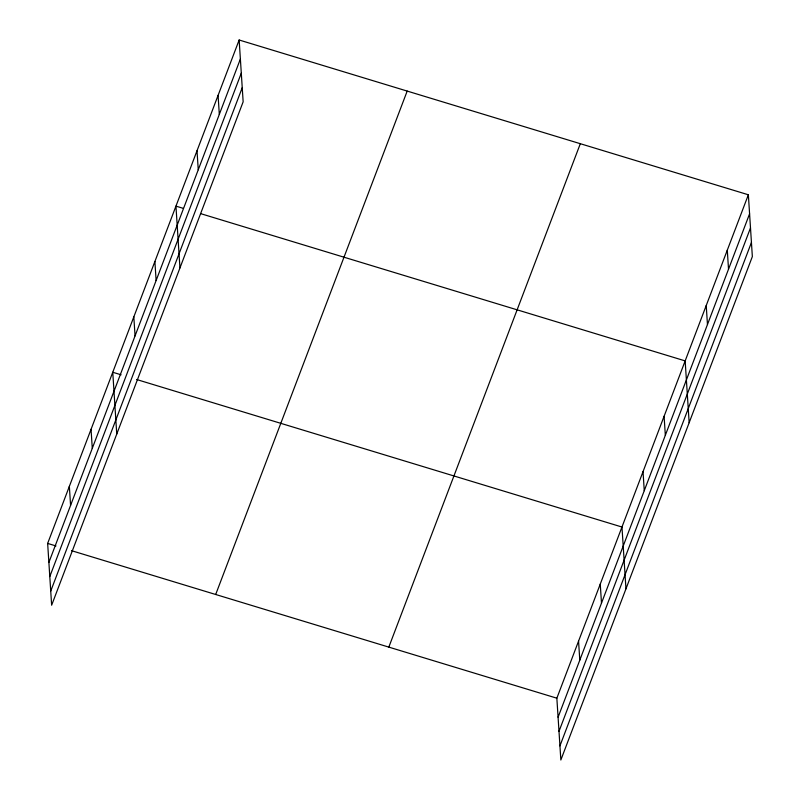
<?xml version="1.0" encoding="UTF-8"?>
<svg xmlns="http://www.w3.org/2000/svg" width="800" height="800" viewBox="0 0 800 800"><rect width="100%" height="100%" fill="white"/><g stroke="black" fill="none" stroke-linecap="round" stroke-linejoin="round"><path stroke-width="1.2" d="M239.15 40L243.15 101.81L51.64 605.22L47.65 543.42L239.15 40L748.36 194.78L752.35 256.58L560.85 760L556.85 698.19L748.36 194.78M48.88 562.44L240.38 59.02M49.79 576.56L241.29 73.14M50.73 591.11L242.23 87.69M215.69 594.49L407.19 91.08M388.82 647.12L580.32 143.7M558.08 717.22L749.59 213.8M559 731.34L750.5 227.92M559.94 745.88L751.44 242.46M183.1 208.3L175.95 206.13L179.95 267.93M200.98 213.74L685.16 360.9L689.16 422.71M121.1 374.79L112.76 372.26L116.75 434.06M136.59 379.5L621.97 527.03L625.96 588.84M47.65 543.42L55.99 545.95M71.48 550.66L556.85 698.19M727.29 250.15L728.52 269.18M706.23 305.53L707.46 324.55M664.1 416.28L665.33 435.3M643.03 471.66L644.26 490.68M600.26 584.09L601.49 603.11M578.56 641.14L579.79 660.16M218.08 95.38L219.31 114.4M197.02 150.75L198.25 169.78M154.89 261.5L156.12 280.53M133.82 316.88L135.05 335.9M91.05 429.31L92.28 448.33M69.35 486.36L70.58 505.39"/></g></svg>
